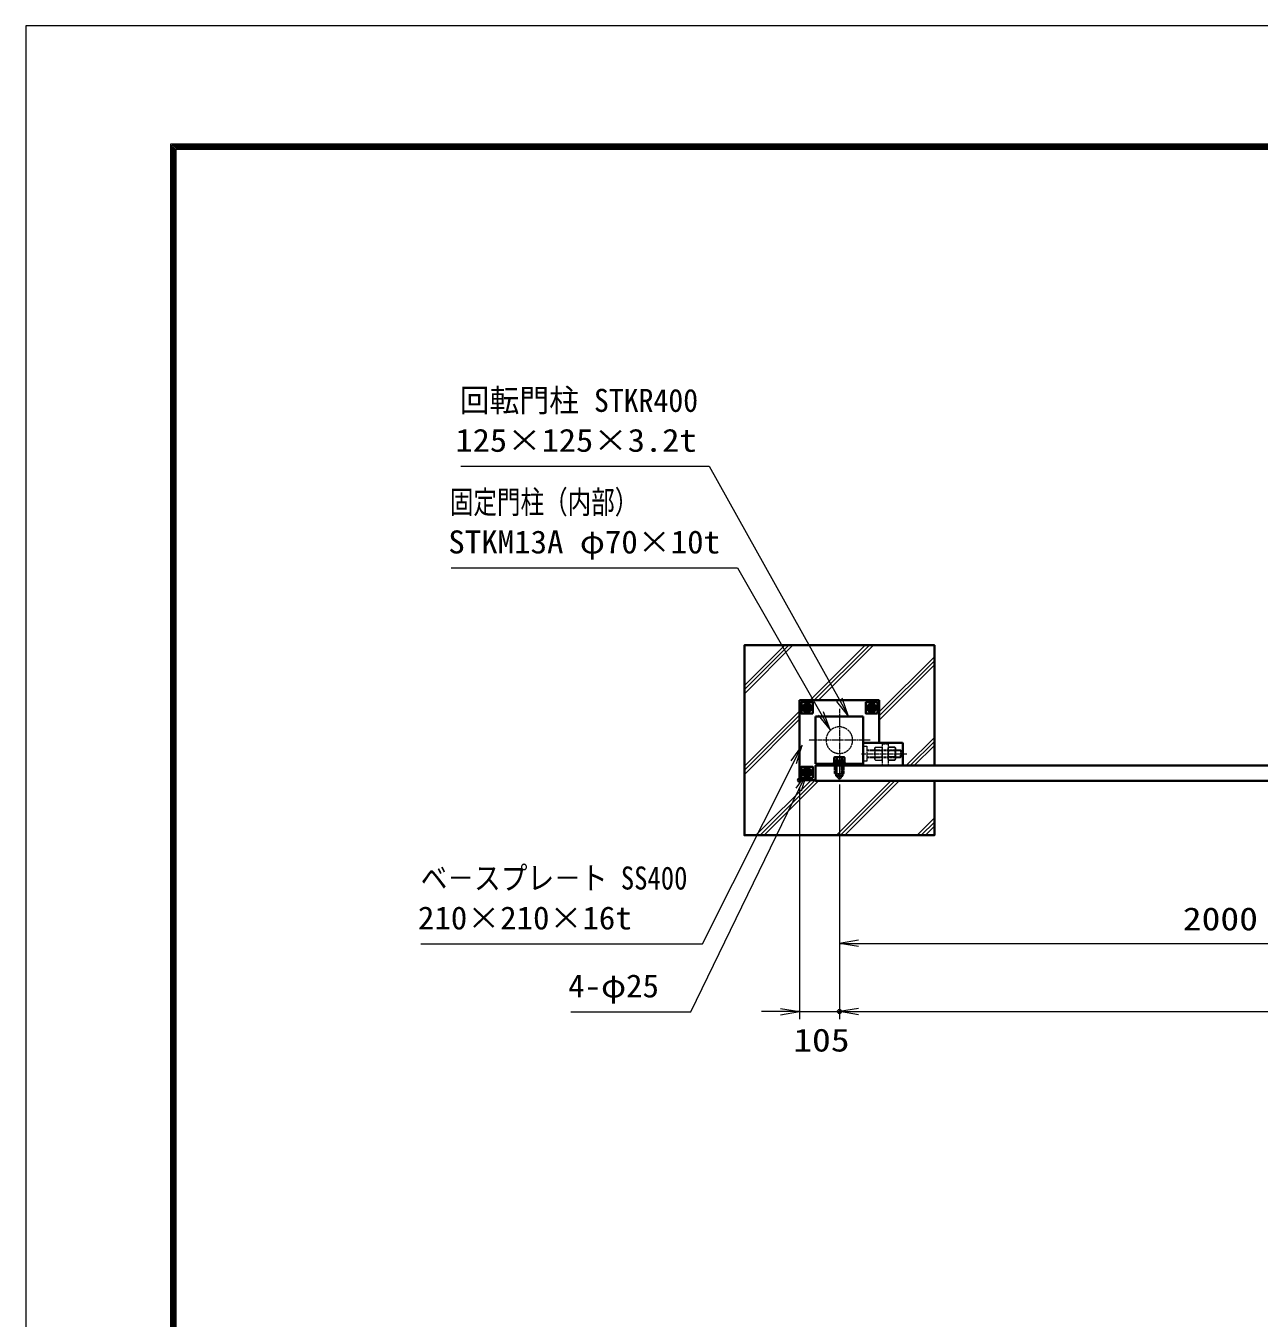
# Model space of a CAD drawing. Units: millimetres at full size; some dimension numbers follow another scale. Extents: x -5940 to 5940, y -4200 to 4200.
# Drawn here: x -5940 to -2694, y 800 to 4200 of the extents above; entities that cross this region are included whole.
import ezdxf
from ezdxf.enums import TextEntityAlignment as Align

# ---------------------------------------------------------------- set-up
doc = ezdxf.new("R2010")
doc.units = ezdxf.units.MM
doc.header["$LTSCALE"] = 20
doc.header["$PDMODE"] = 32
doc.header["$PDSIZE"] = 10
for name, pattern in [('DASHED', [7.5, 6, -1.5]), ('USER1', [18, 12, -1.5, 3, -1.5]), ('USER2', [9, 6, -0.75, 1.5, -0.75]), ('USER3', [3.75, 3, -0.75])]:
    doc.linetypes.add(name, pattern=pattern)
for name, color, linetype, lineweight in [('0-0_D-TTL', 7, 'Continuous', 18), ('0-1_外形線', 7, 'Continuous', 35), ('0-2_隠れ線', 140, 'DASHED', 18), ('0-3_軸線', 200, 'USER1', 15), ('0-6_寸法線', 4, 'Continuous', 18), ('0-7_0', 7, 'Continuous', 18), ('0-9_ねじ', 253, 'Continuous', 18), ('0-A_AM_0N', 7, 'Continuous', 50), ('0-B_AM_4N', 4, 'Continuous', 25), ('0-C_AM_7N', 6, 'USER2', 18), ('0-D_AM_3N', 140, 'USER3', 25), ('0-F_ハッチング', 253, 'Continuous', 13)]:
    doc.layers.add(name, color=color, linetype=linetype, lineweight=lineweight)
doc.layers.add('0-8_Defpoints', color=7, linetype='Continuous')
doc.styles.add('ＭＳ ゴシック', font='')
doc.styles.get('ＭＳ ゴシック').set_extended_font_data('MS Gothic')

# ---------------------------------------------------------------- blocks, each defined once
blk = doc.blocks.new('PROFSP004L9486')
at = {"layer": '0-1_外形線'}
for p, q in [((-16, 138.6), (-178.6, 138.6)), ((62, 160), (62, 0)), ((62, -160), (62, 0)), ((780, 160), (780, 0)), ((780, -160), (780, 0)), ((-16, -138.6), (-178.6, -138.6))]:
    blk.add_line(p, q, dxfattribs=at)
for points in [[(-200, 0), (-200, 240), (-178.6, 277.1), (-16, 277.1), (-16, 0)], [(-200, 0), (-200, -240), (-178.6, -277.1), (-16, -277.1), (-16, 0)], [(-16, 225), (0, 225), (0, 0)], [(-16, -225), (0, -225), (0, 0)], [(12, 160), (780, 160), (800, 140), (800, 0)], [(12, -160), (780, -160), (800, -140), (800, 0)]]:
    blk.add_lwpolyline(points, dxfattribs=at)
for centre, radius, start, end in [((-77.3, 207.8), 122.7, 145.61587, 214.38413), ((258.6, 0), 458.6, 162.41211, 197.58789), ((12, 172), 12, 180, 270), ((-77.3, -207.8), 122.7, 145.61587, 214.38413), ((12, -172), 12, 90, 180)]:
    blk.add_arc(centre, radius, start, end, dxfattribs=at)
at = {"layer": '0-3_軸線'}
blk.add_line((-240, 0), (840, 0), dxfattribs=at)
at = {"layer": '0-9_ねじ'}
for p, q in [((62, 140), (12, 160)), ((62, 140), (800, 140)), ((62, -140), (12, -160)), ((62, -140), (800, -140))]:
    blk.add_line(p, q, dxfattribs=at)
blk = doc.blocks.new('PROFSP004KSH16')
at = {"layer": '0-1_外形線'}
for p, q in [((0, 186), (0, 0)), ((0, 13.2), (99.4, 26.5)), ((0, -186), (0, 0)), ((0, -13.2), (99.4, 0)), ((11.4, 268), (11.4, 14.8)), ((88, 268), (88, 25)), ((99.4, 186), (99.4, 0)), ((99.4, -186), (99.4, 0)), ((11.4, -268), (11.4, -11.7)), ((88, -268), (88, -1.5))]:
    blk.add_line(p, q, dxfattribs=at)
for points in [[(49.7, 268), (11.4, 268), (3.4, 260), (0, 186)], [(99.4, 186), (96, 260), (88, 268), (49.7, 268)], [(49.7, -268), (11.4, -268), (3.4, -260), (0, -186)], [(99.4, -186), (96, -260), (88, -268), (49.7, -268)]]:
    blk.add_lwpolyline(points, dxfattribs=at)
blk = doc.blocks.new('PROFSP004K8916')
at = {"layer": '0-1_外形線'}
blk.add_lwpolyline([(0, -300), (60, -300), (60, 300), (0, 300)], close=True, dxfattribs=at)
blk = doc.blocks.new('U13')
at = {"layer": '0-A_AM_0N'}
blk.add_lwpolyline([(-1880, 1596.1), (-1700, 1492.2), (-1520, 1596.1), (-1520, 1803.9), (-1700, 1907.8), (-1880, 1803.9)], close=True, dxfattribs=at)
for radius in [180, 101.1]:
    blk.add_circle((-1700, 1700), radius, dxfattribs=at)
at = {"layer": '0-B_AM_4N'}
blk.add_arc((-1700, 1700), 120, 260, 170, dxfattribs=at)
at = {"layer": '0-C_AM_7N'}
for p, q in [((-1928.6, 1700), (-1471.4, 1700)), ((-1700, 1928.6), (-1700, 1471.4))]:
    blk.add_line(p, q, dxfattribs=at)
blk = doc.blocks.new('U14')
at = {"layer": '0-A_AM_0N'}
blk.add_lwpolyline([(1520, 1596.1), (1700, 1492.2), (1880, 1596.1), (1880, 1803.9), (1700, 1907.8), (1520, 1803.9)], close=True, dxfattribs=at)
for radius in [180, 101.1]:
    blk.add_circle((1700, 1700), radius, dxfattribs=at)
at = {"layer": '0-B_AM_4N'}
blk.add_arc((1700, 1700), 120, 260, 170, dxfattribs=at)
at = {"layer": '0-C_AM_7N'}
for p, q in [((1471.4, 1700), (1928.6, 1700)), ((1700, 1928.6), (1700, 1471.4))]:
    blk.add_line(p, q, dxfattribs=at)
blk = doc.blocks.new('U15')
at = {"layer": '0-A_AM_0N'}
blk.add_lwpolyline([(1520, -1803.9), (1700, -1907.8), (1880, -1803.9), (1880, -1596.1), (1700, -1492.2), (1520, -1596.1)], close=True, dxfattribs=at)
for radius in [180, 101.1]:
    blk.add_circle((1700, -1700), radius, dxfattribs=at)
at = {"layer": '0-B_AM_4N'}
blk.add_arc((1700, -1700), 120, 260, 170, dxfattribs=at)
at = {"layer": '0-C_AM_7N'}
for p, q in [((1471.4, -1700), (1928.6, -1700)), ((1700, -1471.4), (1700, -1928.6))]:
    blk.add_line(p, q, dxfattribs=at)
blk = doc.blocks.new('A$C349E2BCA')
at = {"layer": '0-1_外形線'}
for p, q in [((1355.1, 581.1), (-744.9, 581.1)), ((-744.9, 581.1), (-744.9, -588.9)), ((-714.9, -618.9), (1355.1, -618.9))]:
    blk.add_line(p, q, dxfattribs=at)
blk.add_lwpolyline([(1355.1, -618.9), (1355.1, 581.1), (-744.9, 581.1)], dxfattribs=at)
blk.add_arc((-714.9, -588.9), 30, 180, 270, dxfattribs=at)
at = {"layer": '0-2_隠れ線'}
for p, q in [((-714.9, 581.1), (-714.9, -588.9)), ((-714.9, -588.9), (1355.1, -588.9))]:
    blk.add_line(p, q, dxfattribs=at)
blk = doc.blocks.new('U16')
at = {"layer": '0-D_AM_3N'}
for p, q in [((-1673.2, 346.5), (-1700, 300)), ((-1700, 300), (-1700, -300)), ((-1346.8, 346.5), (-1673.2, 346.5)), ((-1346.8, 173.3), (-1673.2, 173.3)), ((-1346.8, 346.5), (-1320, 300)), ((-1320, 300), (-1320, -300)), ((-1673.2, -346.5), (-1700, -300)), ((-1346.8, -173.3), (-1673.2, -173.3)), ((-1346.8, -346.5), (-1673.2, -346.5)), ((-1346.8, -346.5), (-1320, -300))]:
    blk.add_line(p, q, dxfattribs=at)
for centre, radius, start, end in [((-1546.8, 259.9), 153.2, 154.43847, 214.43847), ((-1127.6, 0), 572.4, 162.38303, 197.61697), ((-1473.2, 259.9), 153.2, 325.56153, 25.56153), ((-1892.4, 0), 572.4, 342.38303, 17.61697), ((-1546.8, -259.9), 153.2, 145.56153, 205.56153), ((-1473.2, -259.9), 153.2, 334.43847, 34.43847)]:
    blk.add_arc(centre, radius, start, end, dxfattribs=at)
blk = doc.blocks.new('U17')
at = {"layer": '0-2_隠れ線', "linetype": 'USER3'}
for p, q in [((-973.2, 346.5), (-1000, 300)), ((-1000, 300), (-1000, -300)), ((-646.8, 346.5), (-973.2, 346.5)), ((-646.8, 173.3), (-973.2, 173.3)), ((-646.8, 346.5), (-620, 300)), ((-620, 300), (-620, -300)), ((-973.2, -346.5), (-1000, -300)), ((-646.8, -173.3), (-973.2, -173.3)), ((-646.8, -346.5), (-973.2, -346.5)), ((-646.8, -346.5), (-620, -300))]:
    blk.add_line(p, q, dxfattribs=at)
for centre, radius, start, end in [((-846.8, 259.9), 153.2, 154.43847, 214.43847), ((-427.6, 0), 572.4, 162.38303, 197.61697), ((-773.2, 259.9), 153.2, 325.56153, 25.56153), ((-1192.4, 0), 572.4, 342.38303, 17.61697), ((-846.8, -259.9), 153.2, 145.56153, 205.56153), ((-773.2, -259.9), 153.2, 334.43847, 34.43847)]:
    blk.add_arc(centre, radius, start, end, dxfattribs=at)
blk = doc.blocks.new('dgdgagagd')
at = {"layer": '0-2_隠れ線'}
for p, q in [((-1975, 200), (-2000, 175)), ((-200, 175), (-2000, 175)), ((-2000, 175), (-2000, 0)), ((-1975, 200), (-1975, 0)), ((-200, 200), (-1975, 200)), ((-1975, -200), (-1975, 0)), ((-1320, 500), (-1320, -630)), ((-1320, 500), (-1000, 500)), ((-1000, 500), (-1000, -630)), ((-200, 400), (-200, -400)), ((0, 400), (-200, 400)), ((-200, -175), (-2000, -175)), ((-200, -400), (0, -400))]:
    blk.add_line(p, q, dxfattribs=at)
blk.add_lwpolyline([(-200, -200), (-1975, -200), (-2000, -175), (-2000, 0)], dxfattribs=at)
at = {"layer": '0-3_軸線'}
blk.add_line((89.7, 0), (-2340.3, 0), dxfattribs=at)
at = {"layer": '0-2_隠れ線'}
blk.add_blockref('U17', (0, 0), dxfattribs=at)
at = {"layer": '0-D_AM_3N'}
blk.add_blockref('U16', (0, 0), dxfattribs=at)
blk = doc.blocks.new('fffjgkkhk')
at = {"layer": '0-1_外形線'}
for p, q in [((2100, 2100), (-2100, 2100)), ((-2100, 2100), (-2100, -140)), ((1250, 1250), (-1250, 1250)), ((-1250, 1250), (-1250, -1250)), ((1250, -1250), (1250, 1250)), ((-1250, -1250), (1250, -1250)), ((-360, -1340), (-360, -1250)), ((360, -1340), (360, -1250))]:
    blk.add_line(p, q, dxfattribs=at)
blk.add_lwpolyline([(2100, 2100), (2100, -2100), (1250, -2100)], dxfattribs=at)
for points in [[(-2000, 1400), (-1400, 1400), (-1400, 2000), (-2000, 2000)], [(1400, 1400), (2000, 1400), (2000, 2000), (1400, 2000)], [(1400, -2000), (2000, -2000), (2000, -1400), (1400, -1400)]]:
    blk.add_lwpolyline(points, close=True, dxfattribs=at)
at = {"layer": '0-2_隠れ線'}
for p, q in [((-160, -1750), (-160, -1250)), ((-120, -1750), (-120, -1250)), ((120, -1750), (120, -1250)), ((160, -1750), (160, -1250)), ((260, -1750), (260, -1340))]:
    blk.add_line(p, q, dxfattribs=at)
blk.add_lwpolyline([(260, -1750), (-260, -1750), (-260, -1340)], dxfattribs=at)
for centre, radius in [((-1700, 1700), 250), ((1700, 1700), 250), ((0, 0), 700), ((1700, -1700), 250)]:
    blk.add_circle(centre, radius, dxfattribs=at)
at = {"layer": '0-3_軸線'}
for p, q in [((0, 1642.4), (0, -1642.4)), ((-1623.7, 0), (1623.7, 0))]:
    blk.add_line(p, q, dxfattribs=at)
at = {"layer": '0-1_外形線'}
blk.add_blockref('dgdgagagd', (-1250, -710), dxfattribs=at)
at = {"layer": '0-1_外形線', "xscale": -1, "rotation": 180}
blk.add_blockref('A$C349E2BCA', (-2605.1, -758.9), dxfattribs=at)
at = {"layer": '0-7_0'}
for name, p, rotation in [('PROFSP004K8916', (0, -1250), 90), ('PROFSP004L9486', (0, -1090.6), 270), ('PROFSP004KSH16', (0, -1190), 90)]:
    blk.add_blockref(name, p, dxfattribs=dict(at, rotation=rotation))
at = {"layer": '0-A_AM_0N'}
for name in ['U13', 'U14', 'U15']:
    blk.add_blockref(name, (0, 0), dxfattribs=at)
blk = doc.blocks.new('_Open')
at = {"layer": '0-7_0'}
blk.add_line((-20, 3.333), (0, 0), dxfattribs=at)
blk.add_lwpolyline([(-20, -3.333), (0, 0), (-20, 0)], dxfattribs=at)
blk = doc.blocks.new('S19')
at = {"layer": '0-6_寸法線'}
for points in [[(-15394786.8, 58052492.6), (-15381718.8, 58052492.6), (-15374867.4, 58040199.9), (-15374380.6, 58039326.4)], [(-15375013, 58040118.8), (-15374380.6, 58039326.4), (-15374721.8, 58040281.1)]]:
    blk.add_lwpolyline(points, dxfattribs=at)
at = {"layer": '0-6_寸法線', "color": 254, "style": 'ＭＳ ゴシック'}
for s, width, p in [('回転門柱 STKR400', 0.95, (-15394850.5, 58054989.4)), ('125×125×3.2t', 1.1, (-15395074.8, 58052889.4))]:
    blk.add_text(s, height=1212, dxfattribs=dict(at, width=width)).set_placement(p, align=Align.BOTTOM_LEFT)
blk = doc.blocks.new('S20')
at = {"layer": '0-6_寸法線'}
for points in [[(-15395305.8, 58047141.7), (-15380221.8, 58047141.7), (-15375842.8, 58039482.5), (-15375346.5, 58038614.3)], [(-15375987.5, 58039399.8), (-15375346.5, 58038614.3), (-15375698.1, 58039565.2)]]:
    blk.add_lwpolyline(points, dxfattribs=at)
at = {"layer": '0-6_寸法線', "color": 254, "style": 'ＭＳ ゴシック'}
for s, width, p in [('固定門柱（内部）', 0.75, (-15395369.4, 58049638.6)), ('STKM13A φ70×10t', 1.05, (-15395449.8, 58047538.6))]:
    blk.add_text(s, height=1212, dxfattribs=dict(at, width=width)).set_placement(p, align=Align.BOTTOM_LEFT)
blk = doc.blocks.new('S21')
at = {"layer": '0-6_寸法線'}
for points in [[(-15396906.3, 58027355.9), (-15382062.3, 58027355.9), (-15377267.2, 58036922.5), (-15376819.1, 58037816.4)], [(-15377118.2, 58036847.8), (-15376819.1, 58037816.4), (-15377416.2, 58036997.1)]]:
    blk.add_lwpolyline(points, dxfattribs=at)
at = {"layer": '0-6_寸法線', "color": 254, "style": 'ＭＳ ゴシック'}
for s, width, p in [('ベ－スプレ－ト SS400', 0.85, (-15396906.3, 58029852.8)), ('210×210×16t', 1.05, (-15397050.3, 58027752.8))]:
    blk.add_text(s, height=1212, dxfattribs=dict(at, width=width)).set_placement(p, align=Align.BOTTOM_LEFT)
blk = doc.blocks.new('S22')
at = {"layer": '0-6_寸法線'}
for points in [[(-15388996.7, 58023780.2), (-15382687.1, 58023780.2), (-15377003.4, 58035477), (-15376566.4, 58036376.4)], [(-15376853.5, 58035404.2), (-15376566.4, 58036376.4), (-15377153.4, 58035549.8)]]:
    blk.add_lwpolyline(points, dxfattribs=at)
at = {"layer": '0-6_寸法線', "color": 254, "style": 'ＭＳ ゴシック', "width": 1.05}
blk.add_text('4-φ25', height=1212, dxfattribs=at).set_placement((-15389140.7, 58024177), align=Align.BOTTOM_LEFT)

msp = doc.modelspace()

# ---------------------------------------------------------------- linework, layer by layer
at = {"layer": '0-0_D-TTL'}
for points in [[(-5940, -4200), (5940, -4200), (5940, 4200), (-5940, 4200)], [(-5558.14, 3889.71), (5558.14, 3889.71), (5558.14, -3888.86), (-5558.14, -3888.86)], [(-5554.61, 3886.18), (5554.61, 3886.18), (5554.61, -3885.32), (-5554.61, -3885.32)], [(-5551.07, 3882.64), (5551.07, 3882.64), (5551.07, -3881.79), (-5551.07, -3881.79)], [(-5547.54, 3879.11), (5547.54, 3879.11), (5547.54, -3878.25), (-5547.54, -3878.25)], [(-5544, 3875.57), (5544, 3875.57), (5544, -3874.71), (-5544, -3874.71)]]:
    msp.add_lwpolyline(points, close=True, dxfattribs=at)
at = {"layer": '0-1_外形線'}
msp.add_lwpolyline([(-3548.82, 2253.36), (-3548.82, 2570.36), (-4048.82, 2570.36), (-4048.82, 2070.36), (-3548.82, 2070.36), (-3548.82, 2213.36)], dxfattribs=at)
msp.add_lwpolyline([(-1801.32, 2253.36), (-3861.32, 2253.36), (-3861.32, 2213.36), (-1801.32, 2213.36)], close=True, dxfattribs=at)
at = {"layer": '0-6_寸法線'}
for p, q in [((-3903.82, 2195.36), (-3903.82, 1586.29)), ((-3798.82, 2203.83), (-3798.82, 1765.45)), ((-3798.82, 2203.83), (-3798.82, 1586.29)), ((-3798.82, 2203.83), (-3798.82, 1586.29)), ((-3748.82, 1785.45), (-1848.82, 1785.45)), ((-3953.82, 1606.29), (-4003.82, 1606.29)), ((-3903.82, 1606.29), (-3798.82, 1606.29)), ((-3748.82, 1606.29), (151.18, 1606.29)), ((-3748.82, 1606.29), (-3698.82, 1606.29))]:
    msp.add_line(p, q, dxfattribs=at)
at = {"layer": '0-8_Defpoints'}
for p in [(-3903.82, 2215.36), (-3798.82, 2223.83), (-3798.82, 1606.29)]:
    msp.add_point(p, dxfattribs=at)
at = {"layer": '0-F_ハッチング'}
for p, q in [((-4048.82, 2464.24), (-3942.7, 2570.36)), ((-4048.82, 2453.37), (-3931.83, 2570.36)), ((-4048.82, 2442.49), (-3920.95, 2570.36)), ((-3875.57, 2425.36), (-3730.57, 2570.36)), ((-3864.69, 2425.36), (-3719.69, 2570.36)), ((-3853.82, 2425.36), (-3708.82, 2570.36)), ((-3693.82, 2394.98), (-3548.82, 2539.98)), ((-3693.82, 2384.1), (-3548.82, 2529.1)), ((-3693.82, 2373.23), (-3548.82, 2518.23)), ((-4048.82, 2252.11), (-3903.82, 2397.11)), ((-4048.82, 2241.24), (-3903.82, 2386.24)), ((-4048.82, 2230.36), (-3903.82, 2375.36)), ((-3623.3, 2253.36), (-3548.82, 2327.85)), ((-3612.43, 2253.36), (-3548.82, 2316.97)), ((-3601.55, 2253.36), (-3548.82, 2306.1)), ((-4018.44, 2070.36), (-3873.44, 2215.36)), ((-4007.56, 2070.36), (-3862.56, 2215.36)), ((-3996.69, 2070.36), (-3853.69, 2213.36)), ((-3806.3, 2070.36), (-3663.3, 2213.36)), ((-3795.43, 2070.36), (-3652.43, 2213.36)), ((-3784.55, 2070.36), (-3641.55, 2213.36)), ((-3594.17, 2070.36), (-3548.82, 2115.71)), ((-3583.3, 2070.36), (-3548.82, 2104.84)), ((-3572.42, 2070.36), (-3548.82, 2093.96))]:
    msp.add_line(p, q, dxfattribs=at)

# ---------------------------------------------------------------- block references
at = {"layer": '0-1_外形線', "xscale": -0.05, "yscale": 0.05}
msp.add_blockref('fffjgkkhk', (-3798.82, 2320.36), dxfattribs=at)
at = {"layer": '0-6_寸法線'}
for name, p, xscale, yscale in [('S19', (764944.5, -2899583.46), 0.05, 0.05), ('S20', (764944.5, -2899583.46), 0.05, 0.05), ('S21', (764944.5, -2899583.46), 0.05, 0.05), ('S22', (764944.5, -2899583.46), 0.05, 0.05), ('_Open', (-3903.82, 1606.29), 2.5, 2.5)]:
    msp.add_blockref(name, p, dxfattribs=dict(at, xscale=xscale, yscale=yscale))
at = {"layer": '0-6_寸法線', "xscale": 2.5, "yscale": 2.5, "rotation": 180}
for p in [(-3798.82, 1785.45), (-3798.82, 1606.29), (-3798.82, 1606.29)]:
    msp.add_blockref('_Open', p, dxfattribs=at)

# ---------------------------------------------------------------- texts
at = {"layer": '0-6_寸法線', "color": 254, "style": 'ＭＳ ゴシック', "width": 1.2}
for s, p in [('2000', (-2894.82, 1801.79)), ('105', (-3920.2, 1482.89))]:
    msp.add_text(s, height=60.56, dxfattribs=at).set_placement(p, align=Align.BOTTOM_LEFT)

doc.saveas('drawing.dxf')
